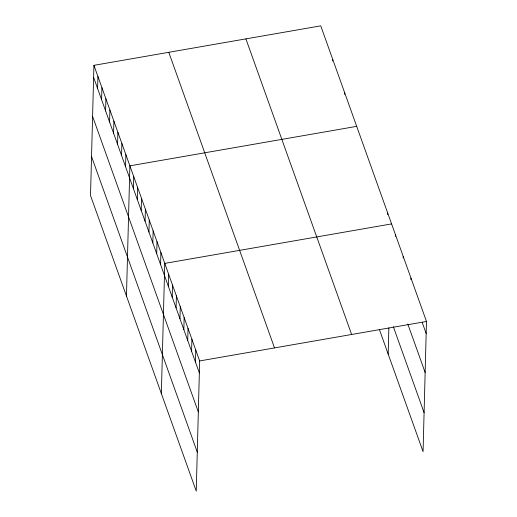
<?xml version="1.0" encoding="UTF-8"?>
<svg xmlns="http://www.w3.org/2000/svg" width="517" height="517" viewBox="0 0 517 517"><rect width="100%" height="100%" fill="white"/><g stroke="black" fill="none" stroke-linecap="round" stroke-linejoin="round"><path stroke-width="0.78" d="M93.932 65.336L90.52 195.542L196.253 491.15L199.659 360.944L93.932 65.336L320.747 25.85L426.48 321.458L423.068 451.664L379.394 329.549M97.61 88.536L97.926 76.503M101.603 99.703L101.92 87.67M105.597 110.871L105.914 98.837M109.591 122.038L109.908 110.005M113.585 133.205L113.902 121.172M117.579 144.372L117.895 132.339M121.573 155.539L121.889 143.506M125.566 166.707L125.883 154.673M126.471 296.047L129.877 165.841L356.698 126.355M133.438 188.711L133.754 176.678M137.315 199.549L137.632 187.522M141.193 210.393L141.509 198.36M145.07 221.231L145.387 209.198M148.948 232.068L149.264 220.035M152.825 242.906L153.142 230.873M156.703 253.744L157.019 241.717M160.58 264.588L160.89 252.554M161.362 393.599L164.768 263.392L391.589 223.906M168.329 286.263L168.645 274.23M172.206 297.101L172.523 285.067M176.084 307.945L176.4 295.911M179.961 318.782L180.278 306.749M183.839 329.62L184.155 317.587M187.716 340.457L188.033 328.424M191.594 351.295L191.91 339.268M195.471 362.139L195.781 350.106M332.689 60.954L332.728 59.352M344.671 94.456L344.716 92.853M387.672 214.671L387.711 213.069M388.177 354.113L388.868 327.868M395.421 236.353L395.466 234.75M403.176 258.028L403.221 256.426M410.931 279.71L410.97 278.101M199.659 360.944L426.48 321.458M422.286 322.653L426.163 333.491M407.829 324.075L425.142 372.492M393.334 326.679L424.089 412.669M245.898 38.878L351.631 334.486M168.781 52.307L274.514 347.915M93.616 77.369L199.349 372.977M92.595 116.364L198.328 411.971M91.541 156.541L197.274 452.155"/></g></svg>
